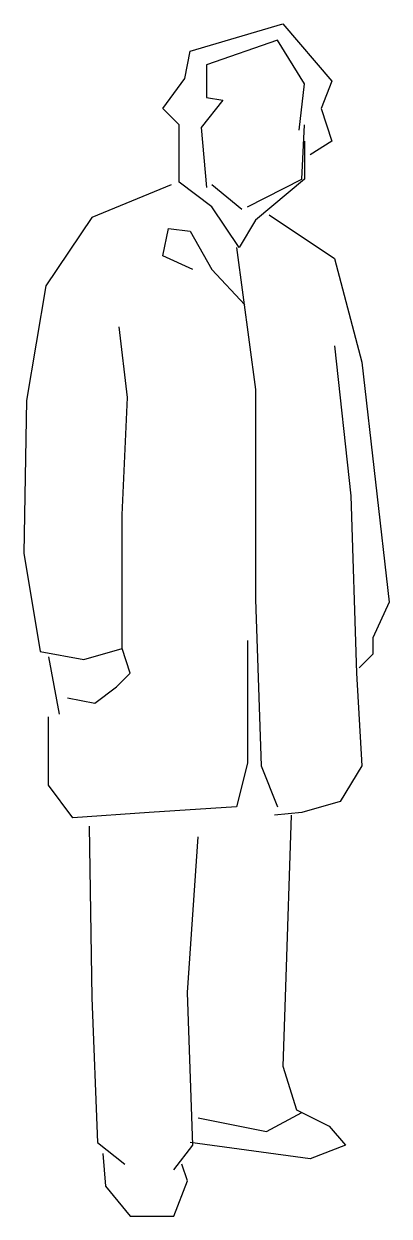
# Model space of a CAD drawing. Header units: millimetres. Extents: x -1628.74 to -1628.23, y 1837.59 to 1839.26.
import ezdxf

# ---------------------------------------------------------------- set-up
doc = ezdxf.new("R2010")
doc.units = ezdxf.units.MM
doc.header["$LTSCALE"] = 10
doc.layers.add('Humanos', color=2, linetype='Continuous')

msp = doc.modelspace()

# ---------------------------------------------------------------- linework, layer by layer
at = {"layer": 'Humanos'}
for p, q in [((-1628.5072, 1839.2233), (-1628.3769, 1839.2617)), ((-1628.3769, 1839.2617), (-1628.3079, 1839.1812)), ((-1628.3845, 1839.2387), (-1628.4842, 1839.2042)), ((-1628.3462, 1839.1774), (-1628.3845, 1839.2387)), ((-1628.5148, 1839.185), (-1628.5072, 1839.2233)), ((-1628.4842, 1839.2042), (-1628.4842, 1839.1582)), ((-1628.5455, 1839.1429), (-1628.5148, 1839.185)), ((-1628.3539, 1839.1122), (-1628.3462, 1839.1774)), ((-1628.3079, 1839.1812), (-1628.3232, 1839.1429)), ((-1628.4612, 1839.1544), (-1628.4918, 1839.1161)), ((-1628.4842, 1839.1582), (-1628.4612, 1839.1544)), ((-1628.5225, 1839.1199), (-1628.5455, 1839.1429)), ((-1628.3232, 1839.1429), (-1628.3079, 1839.0969)), ((-1628.5225, 1839.0394), (-1628.5225, 1839.1199)), ((-1628.3501, 1839.0433), (-1628.3462, 1839.1199)), ((-1628.4918, 1839.1161), (-1628.4842, 1839.0318)), ((-1628.3462, 1839.0969), (-1628.3462, 1839.0433)), ((-1628.3079, 1839.0969), (-1628.3386, 1839.0777)), ((-1628.534, 1839.0356), (-1628.6451, 1838.9896)), ((-1628.4765, 1839.0049), (-1628.5225, 1839.0394)), ((-1628.4343, 1839.0011), (-1628.4765, 1839.0356)), ((-1628.4267, 1839.0049), (-1628.3501, 1839.0433)), ((-1628.3462, 1839.0433), (-1628.4152, 1838.9858)), ((-1628.4382, 1838.9475), (-1628.4765, 1839.0049)), ((-1628.6451, 1838.9896), (-1628.7102, 1838.8938)), ((-1628.4152, 1838.9858), (-1628.4382, 1838.9475)), ((-1628.396, 1838.9934), (-1628.3041, 1838.9321)), ((-1628.5455, 1838.936), (-1628.5378, 1838.9743)), ((-1628.5378, 1838.9743), (-1628.5072, 1838.9704)), ((-1628.5072, 1838.9704), (-1628.4765, 1838.9168)), ((-1628.5033, 1838.9168), (-1628.5455, 1838.936)), ((-1628.442, 1838.9475), (-1628.4152, 1838.7482)), ((-1628.3041, 1838.9321), (-1628.2658, 1838.7865)), ((-1628.4765, 1838.9168), (-1628.4305, 1838.867)), ((-1628.7102, 1838.8938), (-1628.7371, 1838.7329)), ((-1628.5953, 1838.7367), (-1628.6068, 1838.8363)), ((-1628.3041, 1838.8095), (-1628.2811, 1838.5988)), ((-1628.2658, 1838.7865), (-1628.2274, 1838.4493)), ((-1628.6029, 1838.5719), (-1628.5953, 1838.7367)), ((-1628.4152, 1838.7482), (-1628.4152, 1838.4532)), ((-1628.7371, 1838.7329), (-1628.7409, 1838.5183)), ((-1628.2811, 1838.5988), (-1628.2734, 1838.3497)), ((-1628.6029, 1838.3842), (-1628.6029, 1838.5719)), ((-1628.7409, 1838.5183), (-1628.7179, 1838.3804)), ((-1628.4152, 1838.4532), (-1628.4075, 1838.2194)), ((-1628.2274, 1838.4493), (-1628.2504, 1838.3995)), ((-1628.2504, 1838.3995), (-1628.2504, 1838.3765)), ((-1628.6566, 1838.3689), (-1628.6029, 1838.3842)), ((-1628.5915, 1838.3497), (-1628.6029, 1838.3842)), ((-1628.4267, 1838.3957), (-1628.4267, 1838.2233)), ((-1628.7179, 1838.3804), (-1628.6566, 1838.3689)), ((-1628.7064, 1838.3727), (-1628.6911, 1838.2922)), ((-1628.2504, 1838.3765), (-1628.2696, 1838.3574)), ((-1628.6106, 1838.3305), (-1628.5915, 1838.3497)), ((-1628.2734, 1838.3497), (-1628.2658, 1838.2194)), ((-1628.6796, 1838.3152), (-1628.6413, 1838.3076)), ((-1628.6413, 1838.3076), (-1628.6106, 1838.3305)), ((-1628.7064, 1838.1926), (-1628.7064, 1838.2884)), ((-1628.4267, 1838.2233), (-1628.442, 1838.1619)), ((-1628.4075, 1838.2194), (-1628.3845, 1838.1619)), ((-1628.2658, 1838.2194), (-1628.2964, 1838.1696)), ((-1628.6719, 1838.1466), (-1628.7064, 1838.1926)), ((-1628.2964, 1838.1696), (-1628.3501, 1838.1543)), ((-1628.5646, 1838.1543), (-1628.6719, 1838.1466)), ((-1628.442, 1838.1619), (-1628.5646, 1838.1543)), ((-1628.3501, 1838.1543), (-1628.3884, 1838.1504)), ((-1628.3654, 1838.1504), (-1628.373, 1837.909)), ((-1628.6489, 1838.1351), (-1628.6451, 1837.8937)), ((-1628.511, 1837.9014), (-1628.4957, 1838.1198)), ((-1628.5033, 1837.6868), (-1628.511, 1837.9014)), ((-1628.373, 1837.909), (-1628.3769, 1837.7979)), ((-1628.6451, 1837.8937), (-1628.6374, 1837.6906)), ((-1628.3769, 1837.7979), (-1628.3577, 1837.7366)), ((-1628.3999, 1837.706), (-1628.3501, 1837.7328)), ((-1628.3577, 1837.7366), (-1628.3117, 1837.7136)), ((-1628.4957, 1837.7251), (-1628.3999, 1837.706)), ((-1628.3117, 1837.7136), (-1628.2887, 1837.6868)), ((-1628.6374, 1837.6906), (-1628.5991, 1837.66)), ((-1628.5301, 1837.6523), (-1628.5033, 1837.6868)), ((-1628.3386, 1837.6676), (-1628.5072, 1837.6906)), ((-1628.2887, 1837.6868), (-1628.3386, 1837.6676)), ((-1628.6298, 1837.6753), (-1628.6259, 1837.6293)), ((-1628.511, 1837.637), (-1628.5187, 1837.66)), ((-1628.6259, 1837.6293), (-1628.5915, 1837.5872)), ((-1628.5301, 1837.5872), (-1628.511, 1837.637)), ((-1628.5915, 1837.5872), (-1628.5301, 1837.5872))]:
    msp.add_line(p, q, dxfattribs=at)

doc.saveas('drawing.dxf')
